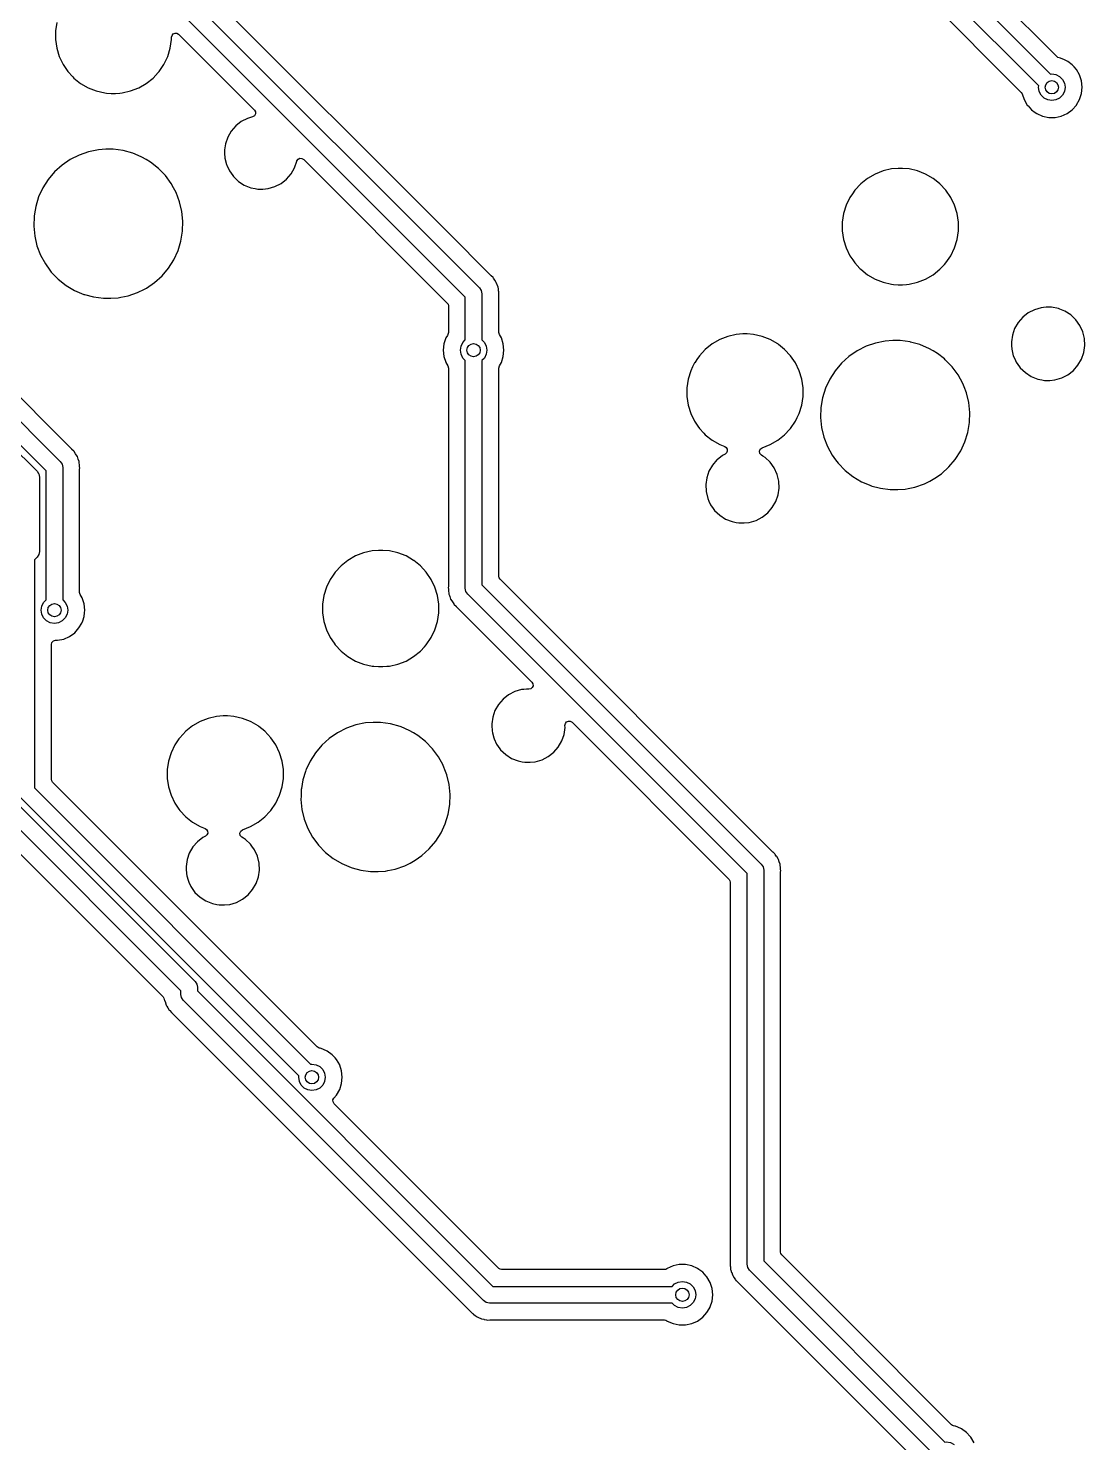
# Model space of a CAD drawing. Extents: x 15 to 269, y -160 to -43.
# Drawn here: x 172.94 to 204.77, y -137.72 to -95.11 of the extents above; entities that cross this region are included whole.
import ezdxf

# ---------------------------------------------------------------- set-up
doc = ezdxf.new("R2010")
doc.units = 0
doc.layers.add('BLACK', color=7, linetype='CONTINUOUS')

msp = doc.modelspace()

# ---------------------------------------------------------------- linework, layer by layer
at = {"layer": 'BLACK', "linetype": 'CONTINUOUS'}
for p, q in [((175.824, -92.2201), (186.537, -102.933)), ((185.54, -101.217), (176.35, -92.0271)), ((203.386, -96.8499), (198.893, -92.3568)), ((199.32, -92.0764), (203.74, -96.4963)), ((186.11, -103.214), (175.47, -92.5736)), ((198.543, -92.7254), (202.86, -97.0429)), ((203.937, -95.9741), (201.971, -94.0084)), ((173.799, -94.9343), (173.76, -95.1937)), ((173.76, -95.1937), (173.76, -95.4561)), ((177.261, -95.3826), (177.274, -95.3263)), ((177.261, -95.4561), (177.261, -95.3826)), ((177.274, -95.3263), (177.312, -95.2823)), ((177.312, -95.2823), (177.365, -95.2601)), ((177.365, -95.2601), (177.423, -95.2646)), ((177.423, -95.2646), (177.472, -95.2949)), ((177.472, -95.2949), (179.754, -97.5766)), ((173.76, -95.4561), (173.799, -95.7155)), ((173.799, -95.7155), (173.876, -95.9662)), ((177.144, -95.9662), (177.221, -95.7155)), ((177.221, -95.7155), (177.261, -95.4561)), ((173.876, -95.9662), (173.99, -96.2026)), ((173.99, -96.2026), (174.113, -96.3835)), ((176.882, -96.4193), (177.03, -96.2026)), ((177.03, -96.2026), (177.144, -95.9662)), ((203.965, -95.9954), (203.937, -95.9741)), ((203.999, -96.0077), (203.965, -95.9954)), ((204.04, -96.0164), (203.999, -96.0077)), ((204.062, -96.0212), (204.04, -96.0164)), ((204.14, -96.0558), (204.062, -96.0212)), ((204.237, -96.0989), (204.14, -96.0558)), ((204.263, -96.118), (204.237, -96.0989)), ((204.391, -96.2111), (204.263, -96.118)), ((204.451, -96.2774), (204.391, -96.2111)), ((204.519, -96.3531), (204.451, -96.2774)), ((174.113, -96.3835), (174.138, -96.4194)), ((174.138, -96.4194), (174.284, -96.5767)), ((174.284, -96.5767), (174.316, -96.6117)), ((174.316, -96.6117), (174.521, -96.7753)), ((176.499, -96.7753), (176.704, -96.6117)), ((176.704, -96.6117), (176.856, -96.4479)), ((176.856, -96.4479), (176.882, -96.4194)), ((176.882, -96.4194), (176.882, -96.4193)), ((176.882, -96.4194), (176.882, -96.4194)), ((203.74, -96.4963), (203.78, -96.49)), ((203.78, -96.49), (203.904, -96.5096)), ((203.904, -96.5096), (204.015, -96.5664)), ((204.015, -96.5664), (204.104, -96.6549)), ((204.104, -96.6549), (204.16, -96.7664)), ((204.615, -96.5184), (204.519, -96.3531)), ((204.623, -96.5449), (204.615, -96.5184)), ((204.674, -96.7001), (204.623, -96.5449)), ((204.694, -96.89), (204.674, -96.7001)), ((174.521, -96.7753), (174.748, -96.9064)), ((174.748, -96.9064), (174.993, -97.0023)), ((174.993, -97.0023), (175.248, -97.0607)), ((175.248, -97.0607), (175.304, -97.0649)), ((175.304, -97.0649), (175.445, -97.0754)), ((175.445, -97.0754), (175.445, -97.0754)), ((175.445, -97.0754), (175.576, -97.0754)), ((175.576, -97.0754), (175.698, -97.0662)), ((175.576, -97.0754), (175.576, -97.0754)), ((175.698, -97.0662), (175.772, -97.0607)), ((175.772, -97.0607), (176.027, -97.0023)), ((176.027, -97.0023), (176.272, -96.9064)), ((176.272, -96.9064), (176.499, -96.7753)), ((202.86, -97.0429), (202.89, -97.0923)), ((202.89, -97.0923), (202.945, -97.2616)), ((203.38, -96.89), (203.386, -96.8499)), ((203.4, -97.0136), (203.38, -96.89)), ((203.456, -97.1251), (203.4, -97.0136)), ((203.545, -97.2136), (203.456, -97.1251)), ((204.104, -97.1251), (204.015, -97.2136)), ((204.16, -97.0136), (204.104, -97.1251)), ((204.16, -96.7664), (204.18, -96.89)), ((204.18, -96.89), (204.16, -97.0136)), ((204.615, -97.2616), (204.674, -97.0799)), ((204.674, -97.0799), (204.694, -96.89)), ((202.945, -97.2616), (203.041, -97.4269)), ((203.041, -97.4269), (203.065, -97.4539)), ((203.065, -97.4539), (203.169, -97.5689)), ((203.656, -97.2704), (203.545, -97.2136)), ((203.78, -97.29), (203.656, -97.2704)), ((203.904, -97.2704), (203.78, -97.29)), ((204.015, -97.2136), (203.904, -97.2704)), ((204.391, -97.5689), (204.519, -97.4269)), ((204.519, -97.4269), (204.525, -97.4164)), ((204.525, -97.4164), (204.615, -97.2616)), ((204.615, -97.2616), (204.615, -97.2616)), ((163.457, -97.7132), (173.907, -108.163)), ((179.361, -97.9247), (179.195, -98.0547)), ((179.548, -97.8283), (179.361, -97.9247)), ((179.701, -97.7833), (179.548, -97.8283)), ((179.755, -97.7504), (179.701, -97.7833)), ((179.754, -97.5766), (179.786, -97.6315)), ((179.786, -97.6949), (179.755, -97.7504)), ((179.786, -97.6315), (179.786, -97.6949)), ((203.169, -97.5689), (203.277, -97.6472)), ((203.277, -97.6472), (203.323, -97.6811)), ((203.323, -97.6811), (203.498, -97.7588)), ((203.498, -97.7588), (203.685, -97.7985)), ((203.685, -97.7985), (203.685, -97.7985)), ((203.685, -97.7985), (203.875, -97.7985)), ((203.875, -97.7985), (204.062, -97.7588)), ((203.875, -97.7985), (203.875, -97.7985)), ((204.062, -97.7588), (204.237, -97.6811)), ((204.062, -97.7588), (204.062, -97.7588)), ((204.062, -97.7588), (204.062, -97.7588)), ((204.237, -97.6811), (204.391, -97.5689)), ((173.48, -108.444), (163.28, -98.2435)), ((178.953, -98.3958), (178.884, -98.5946)), ((179.058, -98.2137), (178.953, -98.3958)), ((179.195, -98.0547), (179.058, -98.2137)), ((174.761, -98.8329), (174.477, -98.9314)), ((175.055, -98.773), (174.761, -98.8329)), ((175.28, -98.758), (175.055, -98.773)), ((175.505, -98.758), (175.28, -98.758)), ((175.28, -98.758), (175.28, -98.758)), ((175.803, -98.798), (175.505, -98.758)), ((176.093, -98.8774), (175.803, -98.798)), ((175.803, -98.798), (175.803, -98.798)), ((175.803, -98.798), (175.803, -98.798)), ((178.858, -98.773), (178.854, -98.8028)), ((178.854, -98.8028), (178.858, -98.8867)), ((178.884, -98.5946), (178.858, -98.773)), ((173.961, -99.237), (173.738, -99.4386)), ((174.209, -99.067), (173.961, -99.237)), ((174.477, -98.9314), (174.209, -99.067)), ((176.165, -98.9081), (176.093, -98.8774)), ((176.369, -98.9947), (176.165, -98.9081)), ((176.494, -99.0687), (176.369, -98.9947)), ((176.628, -99.1478), (176.494, -99.0687)), ((176.864, -99.3341), (176.628, -99.1478)), ((176.628, -99.1478), (176.628, -99.1478)), ((176.628, -99.1478), (176.628, -99.1478)), ((178.858, -98.8867), (178.864, -99.0129)), ((178.864, -99.0129), (178.867, -99.0262)), ((178.867, -99.0262), (178.913, -99.2173)), ((178.913, -99.2173), (178.924, -99.24)), ((178.924, -99.24), (179.001, -99.4087)), ((180.965, -99.3151), (181.034, -99.1163)), ((181.034, -99.1163), (181.036, -99.1108)), ((181.034, -99.1163), (181.034, -99.1163)), ((181.036, -99.1108), (181.07, -99.0591)), ((181.07, -99.0591), (181.125, -99.0305)), ((181.125, -99.0305), (181.188, -99.0321)), ((181.188, -99.0321), (181.241, -99.0636)), ((181.241, -99.0636), (185.565, -103.388)), ((173.544, -99.6681), (173.382, -99.9213)), ((173.738, -99.4386), (173.544, -99.6681)), ((177.073, -99.5501), (176.864, -99.3341)), ((177.251, -99.792), (177.073, -99.5501)), ((179.001, -99.4087), (179.101, -99.5501)), ((179.101, -99.5501), (179.123, -99.58)), ((179.123, -99.58), (179.275, -99.7252)), ((180.557, -99.7862), (180.722, -99.6562)), ((180.722, -99.6562), (180.86, -99.4972)), ((180.86, -99.4972), (180.965, -99.3151)), ((198.227, -99.6357), (198.022, -99.7993)), ((198.454, -99.5046), (198.227, -99.6357)), ((198.698, -99.4087), (198.454, -99.5046)), ((198.954, -99.3503), (198.698, -99.4087)), ((199.15, -99.3356), (198.954, -99.3503)), ((199.281, -99.3356), (199.15, -99.3356)), ((199.15, -99.3356), (199.15, -99.3356)), ((199.478, -99.3503), (199.281, -99.3356)), ((199.281, -99.3356), (199.281, -99.3356)), ((199.733, -99.4087), (199.478, -99.3503)), ((199.978, -99.5046), (199.733, -99.4087)), ((200.205, -99.6357), (199.978, -99.5046)), ((200.245, -99.6681), (200.205, -99.6357)), ((200.41, -99.7993), (200.245, -99.6681)), ((173.382, -99.9213), (173.256, -100.194)), ((177.319, -99.9171), (177.251, -99.792)), ((177.395, -100.056), (177.319, -99.9171)), ((177.503, -100.336), (177.395, -100.056)), ((179.275, -99.7252), (179.275, -99.7252)), ((179.275, -99.7252), (179.275, -99.7252)), ((179.275, -99.7252), (179.452, -99.8389)), ((179.452, -99.8389), (179.452, -99.8389)), ((179.452, -99.8389), (179.647, -99.9171)), ((179.647, -99.9171), (179.776, -99.9419)), ((179.776, -99.9419), (179.854, -99.9569)), ((179.854, -99.9569), (179.854, -99.9569)), ((179.854, -99.9569), (180.011, -99.9569)), ((180.011, -99.9569), (180.168, -99.9419)), ((180.011, -99.9569), (180.011, -99.9569)), ((180.168, -99.9419), (180.37, -99.8826)), ((180.37, -99.8826), (180.557, -99.7862)), ((197.771, -100.097), (197.696, -100.208)), ((197.843, -99.9916), (197.771, -100.097)), ((198.022, -99.7993), (197.843, -99.9916)), ((200.588, -99.9916), (200.41, -99.7993)), ((200.41, -99.7993), (200.41, -99.7993)), ((200.41, -99.7993), (200.41, -99.7993)), ((200.736, -100.208), (200.588, -99.9916)), ((200.588, -99.9916), (200.588, -99.9916)), ((200.588, -99.9916), (200.588, -99.9916)), ((173.167, -100.481), (173.13, -100.699)), ((173.256, -100.194), (173.167, -100.481)), ((177.573, -100.628), (177.503, -100.336)), ((197.582, -100.445), (197.504, -100.696)), ((197.696, -100.208), (197.582, -100.445)), ((200.85, -100.445), (200.736, -100.208)), ((200.927, -100.696), (200.85, -100.445)), ((173.117, -100.777), (173.107, -101.072)), ((173.13, -100.699), (173.117, -100.777)), ((177.603, -100.927), (177.573, -100.628)), ((177.593, -101.228), (177.603, -100.927)), ((197.504, -100.696), (197.465, -100.955)), ((197.465, -100.955), (197.465, -101.217)), ((200.966, -100.955), (200.927, -100.696)), ((200.966, -101.217), (200.966, -100.955)), ((173.107, -101.072), (173.107, -101.078)), ((173.107, -101.078), (173.137, -101.377)), ((173.137, -101.377), (173.206, -101.669)), ((177.543, -101.524), (177.593, -101.228)), ((186.887, -102.565), (185.54, -101.217)), ((197.465, -101.217), (197.504, -101.477)), ((200.927, -101.477), (200.966, -101.217)), ((173.206, -101.669), (173.314, -101.949)), ((177.328, -102.083), (177.454, -101.811)), ((177.454, -101.811), (177.543, -101.524)), ((197.504, -101.477), (197.582, -101.727)), ((197.582, -101.727), (197.696, -101.964)), ((200.736, -101.964), (200.85, -101.727)), ((200.85, -101.727), (200.927, -101.477)), ((173.314, -101.949), (173.459, -102.213)), ((173.459, -102.213), (173.595, -102.398)), ((177.166, -102.337), (177.328, -102.083)), ((197.696, -101.964), (197.781, -102.09)), ((197.781, -102.09), (197.843, -102.181)), ((197.843, -102.181), (198, -102.35)), ((200.41, -102.373), (200.546, -102.226)), ((200.546, -102.226), (200.588, -102.181)), ((200.588, -102.181), (200.736, -101.964)), ((200.588, -102.181), (200.588, -102.181)), ((200.588, -102.181), (200.588, -102.181)), ((173.595, -102.398), (173.637, -102.455)), ((173.637, -102.455), (173.846, -102.671)), ((173.846, -102.671), (174.082, -102.857)), ((176.749, -102.768), (176.972, -102.566)), ((176.972, -102.566), (177.166, -102.337)), ((186.89, -102.567), (186.887, -102.565)), ((186.946, -102.62), (186.89, -102.567)), ((186.958, -102.635), (186.946, -102.62)), ((186.959, -102.636), (186.958, -102.635)), ((186.98, -102.67), (186.959, -102.636)), ((186.999, -102.701), (186.98, -102.67)), ((198, -102.35), (198.022, -102.373)), ((198.022, -102.373), (198.227, -102.537)), ((198.227, -102.537), (198.454, -102.668)), ((198.454, -102.668), (198.698, -102.764)), ((199.733, -102.764), (199.978, -102.668)), ((199.978, -102.668), (200.205, -102.537)), ((200.205, -102.537), (200.41, -102.373)), ((174.082, -102.857), (174.34, -103.01)), ((174.34, -103.01), (174.617, -103.127)), ((175.949, -103.172), (176.233, -103.073)), ((176.233, -103.073), (176.444, -102.967)), ((176.444, -102.967), (176.501, -102.938)), ((176.501, -102.938), (176.749, -102.768)), ((176.501, -102.938), (176.501, -102.938)), ((186.537, -102.933), (186.591, -103.014)), ((186.591, -103.014), (186.61, -103.11)), ((187.001, -102.704), (186.999, -102.701)), ((187.043, -102.768), (187.001, -102.704)), ((187.052, -102.786), (187.043, -102.768)), ((187.052, -102.787), (187.052, -102.786)), ((187.068, -102.837), (187.052, -102.787)), ((187.052, -102.787), (187.052, -102.787)), ((187.076, -102.859), (187.068, -102.837)), ((187.077, -102.863), (187.076, -102.859)), ((187.096, -102.913), (187.077, -102.863)), ((187.103, -102.935), (187.096, -102.913)), ((187.108, -102.954), (187.103, -102.935)), ((187.109, -102.967), (187.108, -102.954)), ((187.114, -103.031), (187.109, -102.967)), ((187.115, -103.035), (187.114, -103.031)), ((187.117, -103.056), (187.115, -103.035)), ((187.118, -103.066), (187.117, -103.056)), ((187.118, -103.071), (187.118, -103.066)), ((187.119, -103.082), (187.118, -103.071)), ((187.123, -103.132), (187.119, -103.082)), ((198.698, -102.764), (198.954, -102.822)), ((198.954, -102.822), (199.01, -102.826)), ((199.01, -102.826), (199.15, -102.837)), ((199.15, -102.837), (199.15, -102.837)), ((199.15, -102.837), (199.281, -102.837)), ((199.281, -102.837), (199.404, -102.827)), ((199.281, -102.837), (199.281, -102.837)), ((199.404, -102.827), (199.478, -102.822)), ((199.478, -102.822), (199.733, -102.764)), ((174.617, -103.127), (174.617, -103.127)), ((174.617, -103.127), (174.617, -103.127)), ((174.617, -103.127), (174.635, -103.132)), ((174.635, -103.132), (174.907, -103.207)), ((174.907, -103.207), (175.205, -103.247)), ((175.205, -103.247), (175.43, -103.247)), ((175.43, -103.247), (175.655, -103.232)), ((175.43, -103.247), (175.43, -103.247)), ((175.655, -103.232), (175.728, -103.217)), ((175.728, -103.217), (175.949, -103.172)), ((185.565, -103.388), (185.592, -103.428)), ((185.592, -103.428), (185.601, -103.476)), ((185.601, -103.476), (185.601, -104.274)), ((186.11, -104.501), (186.11, -103.214)), ((186.61, -103.11), (186.61, -104.501)), ((187.118, -103.174), (187.12, -103.156)), ((187.118, -104.274), (187.118, -103.174)), ((187.12, -103.152), (187.123, -103.132)), ((187.12, -103.156), (187.12, -103.152)), ((203.525, -103.524), (203.455, -103.53)), ((203.612, -103.515), (203.525, -103.524)), ((203.77, -103.515), (203.612, -103.515)), ((203.977, -103.555), (203.77, -103.515)), ((203.77, -103.515), (203.77, -103.515)), ((202.901, -103.816), (202.764, -103.975)), ((203.067, -103.686), (202.901, -103.816)), ((203.254, -103.59), (203.067, -103.686)), ((203.455, -103.53), (203.254, -103.59)), ((204.025, -103.575), (203.977, -103.555)), ((203.977, -103.555), (203.977, -103.555)), ((203.977, -103.555), (203.977, -103.555)), ((204.172, -103.633), (204.025, -103.575)), ((204.349, -103.747), (204.172, -103.633)), ((204.501, -103.892), (204.349, -103.747)), ((204.349, -103.747), (204.349, -103.747)), ((204.349, -103.747), (204.349, -103.747)), ((204.623, -104.064), (204.501, -103.892)), ((204.501, -103.892), (204.501, -103.892)), ((185.568, -104.364), (185.525, -104.438)), ((185.585, -104.336), (185.568, -104.364)), ((185.601, -104.274), (185.585, -104.336)), ((187.135, -104.336), (187.118, -104.274)), ((187.195, -104.438), (187.135, -104.336)), ((194.273, -104.336), (194.017, -104.394)), ((194.469, -104.321), (194.273, -104.336)), ((194.6, -104.321), (194.469, -104.321)), ((194.469, -104.321), (194.469, -104.321)), ((194.796, -104.336), (194.6, -104.321)), ((194.6, -104.321), (194.6, -104.321)), ((195.052, -104.394), (194.796, -104.336)), ((202.59, -104.356), (202.56, -104.559)), ((202.658, -104.157), (202.59, -104.356)), ((202.764, -103.975), (202.658, -104.157)), ((204.71, -104.255), (204.623, -104.064)), ((204.623, -104.064), (204.623, -104.064)), ((204.623, -104.064), (204.623, -104.064)), ((204.76, -104.459), (204.71, -104.255)), ((174.257, -107.795), (170.906, -104.443)), ((185.466, -104.62), (185.446, -104.81)), ((185.525, -104.438), (185.466, -104.62)), ((185.96, -104.81), (185.98, -104.686)), ((185.98, -104.686), (186.036, -104.575)), ((186.036, -104.575), (186.11, -104.501)), ((186.61, -104.501), (186.684, -104.575)), ((186.684, -104.575), (186.74, -104.686)), ((186.74, -104.686), (186.76, -104.81)), ((187.254, -104.62), (187.195, -104.438)), ((187.274, -104.81), (187.254, -104.62)), ((193.34, -104.785), (193.162, -104.977)), ((193.545, -104.621), (193.34, -104.785)), ((193.773, -104.49), (193.545, -104.621)), ((194.017, -104.394), (193.773, -104.49)), ((195.296, -104.49), (195.052, -104.394)), ((195.523, -104.621), (195.296, -104.49)), ((195.547, -104.64), (195.523, -104.621)), ((195.728, -104.785), (195.547, -104.64)), ((195.907, -104.977), (195.728, -104.785)), ((195.728, -104.785), (195.728, -104.785)), ((195.728, -104.785), (195.728, -104.785)), ((198.183, -104.693), (197.914, -104.828)), ((198.466, -104.594), (198.183, -104.693)), ((198.761, -104.534), (198.466, -104.594)), ((198.986, -104.519), (198.761, -104.534)), ((199.211, -104.519), (198.986, -104.519)), ((198.986, -104.519), (198.986, -104.519)), ((199.509, -104.559), (199.211, -104.519)), ((199.526, -104.564), (199.509, -104.559)), ((199.509, -104.559), (199.509, -104.559)), ((199.509, -104.559), (199.509, -104.559)), ((199.799, -104.639), (199.526, -104.564)), ((199.825, -104.65), (199.799, -104.639)), ((200.075, -104.756), (199.825, -104.65)), ((200.204, -104.832), (200.075, -104.756)), ((202.56, -104.559), (202.56, -104.564)), ((202.56, -104.564), (202.565, -104.669)), ((202.565, -104.669), (202.57, -104.774)), ((202.57, -104.774), (202.583, -104.828)), ((204.74, -104.878), (204.77, -104.669)), ((204.77, -104.669), (204.76, -104.459)), ((185.446, -104.81), (185.466, -105)), ((185.466, -105), (185.522, -105.171)), ((185.522, -105.171), (185.525, -105.182)), ((185.525, -105.182), (185.583, -105.28)), ((185.98, -104.934), (185.96, -104.81)), ((186.036, -105.045), (185.98, -104.934)), ((186.11, -105.119), (186.036, -105.045)), ((186.11, -105.82), (186.11, -105.119)), ((186.684, -105.045), (186.61, -105.119)), ((186.61, -105.119), (186.61, -105.82)), ((186.74, -104.934), (186.684, -105.045)), ((186.76, -104.81), (186.74, -104.934)), ((187.135, -105.284), (187.195, -105.182)), ((187.195, -105.182), (187.254, -105)), ((187.254, -105), (187.274, -104.81)), ((193.014, -105.194), (192.956, -105.314)), ((193.02, -105.186), (193.014, -105.194)), ((193.083, -105.092), (193.02, -105.186)), ((193.162, -104.977), (193.083, -105.092)), ((196.055, -105.194), (195.907, -104.977)), ((195.907, -104.977), (195.907, -104.977)), ((195.907, -104.977), (195.907, -104.977)), ((196.168, -105.43), (196.055, -105.194)), ((197.444, -105.2), (197.25, -105.429)), ((197.667, -104.998), (197.444, -105.2)), ((197.914, -104.828), (197.667, -104.998)), ((200.334, -104.909), (200.204, -104.832)), ((200.542, -105.074), (200.334, -104.909)), ((200.57, -105.095), (200.542, -105.074)), ((200.779, -105.311), (200.57, -105.095)), ((202.583, -104.828), (202.619, -104.979)), ((202.619, -104.979), (202.663, -105.074)), ((202.663, -105.074), (202.707, -105.17)), ((202.707, -105.17), (202.81, -105.315)), ((204.566, -105.258), (204.671, -105.076)), ((204.671, -105.076), (204.74, -104.878)), ((185.583, -105.28), (185.585, -105.284)), ((185.585, -105.284), (185.601, -105.346)), ((185.601, -105.346), (185.601, -111.916)), ((187.118, -105.346), (187.135, -105.284)), ((187.118, -106.203), (187.118, -105.346)), ((187.135, -105.284), (187.135, -105.284)), ((192.9, -105.43), (192.823, -105.681)), ((192.956, -105.314), (192.9, -105.43)), ((196.246, -105.681), (196.168, -105.43)), ((197.25, -105.429), (197.088, -105.683)), ((200.957, -105.553), (200.779, -105.311)), ((201.025, -105.678), (200.957, -105.553)), ((202.81, -105.315), (202.829, -105.341)), ((202.829, -105.341), (202.981, -105.486)), ((202.981, -105.486), (202.981, -105.486)), ((202.981, -105.486), (202.981, -105.486)), ((202.981, -105.486), (203.158, -105.6)), ((203.158, -105.6), (203.158, -105.6)), ((203.158, -105.6), (203.353, -105.678)), ((203.874, -105.703), (204.076, -105.644)), ((204.076, -105.644), (204.263, -105.547)), ((204.263, -105.547), (204.428, -105.417)), ((204.428, -105.417), (204.566, -105.258)), ((186.11, -111.98), (186.11, -105.82)), ((186.61, -105.82), (186.61, -111.876)), ((192.823, -105.681), (192.784, -105.941)), ((192.784, -105.941), (192.784, -106.203)), ((196.285, -105.941), (196.246, -105.681)), ((196.285, -106.203), (196.285, -105.941)), ((196.962, -105.955), (196.873, -106.242)), ((197.088, -105.683), (196.962, -105.955)), ((201.101, -105.817), (201.025, -105.678)), ((201.138, -105.914), (201.101, -105.817)), ((201.209, -106.097), (201.138, -105.914)), ((203.353, -105.678), (203.482, -105.703)), ((203.482, -105.703), (203.56, -105.718)), ((203.56, -105.718), (203.56, -105.718)), ((203.56, -105.718), (203.717, -105.718)), ((203.717, -105.718), (203.874, -105.703)), ((203.717, -105.718), (203.717, -105.718)), ((187.118, -111.614), (187.118, -106.203)), ((192.784, -106.203), (192.823, -106.462)), ((192.823, -106.462), (192.9, -106.713)), ((196.168, -106.713), (196.246, -106.462)), ((196.246, -106.462), (196.285, -106.203)), ((196.873, -106.242), (196.823, -106.538)), ((201.277, -106.382), (201.209, -106.097)), ((201.279, -106.389), (201.277, -106.382)), ((201.309, -106.688), (201.279, -106.389)), ((192.9, -106.713), (193.014, -106.949)), ((196.055, -106.949), (196.108, -106.839)), ((196.108, -106.839), (196.168, -106.713)), ((196.823, -106.538), (196.813, -106.839)), ((196.813, -106.839), (196.843, -107.138)), ((201.299, -106.989), (201.309, -106.688)), ((193.014, -106.949), (193.118, -107.101)), ((193.118, -107.101), (193.162, -107.166)), ((193.162, -107.166), (193.293, -107.307)), ((193.293, -107.307), (193.34, -107.359)), ((193.34, -107.359), (193.545, -107.522)), ((195.523, -107.522), (195.728, -107.359)), ((195.728, -107.359), (195.887, -107.188)), ((195.887, -107.188), (195.907, -107.166)), ((195.907, -107.166), (196.055, -106.949)), ((195.907, -107.166), (195.907, -107.166)), ((195.907, -107.166), (195.907, -107.166)), ((196.843, -107.138), (196.912, -107.43)), ((201.16, -107.572), (201.249, -107.285)), ((201.249, -107.285), (201.299, -106.989)), ((172.392, -107.638), (173.207, -108.453)), ((193.545, -107.522), (193.773, -107.653)), ((193.773, -107.653), (193.926, -107.713)), ((193.926, -107.713), (193.972, -107.745)), ((193.972, -107.745), (194, -107.795)), ((194.997, -107.79), (195.051, -107.749)), ((195.051, -107.749), (195.052, -107.749)), ((195.052, -107.749), (195.296, -107.653)), ((195.052, -107.749), (195.052, -107.749)), ((195.296, -107.653), (195.523, -107.522)), ((196.912, -107.43), (197.02, -107.71)), ((197.02, -107.71), (197.165, -107.974)), ((201.033, -107.845), (201.16, -107.572)), ((173.907, -108.163), (173.907, -108.163)), ((173.907, -108.163), (173.961, -108.244)), ((174.26, -107.797), (174.257, -107.795)), ((174.316, -107.85), (174.26, -107.797)), ((174.328, -107.865), (174.316, -107.85)), ((174.369, -107.931), (174.328, -107.865)), ((174.371, -107.934), (174.369, -107.931)), ((174.413, -107.998), (174.371, -107.934)), ((174.422, -108.016), (174.413, -107.998)), ((174.446, -108.089), (174.422, -108.016)), ((174.447, -108.093), (174.446, -108.089)), ((174.473, -108.164), (174.447, -108.093)), ((174.473, -108.165), (174.473, -108.164)), ((174.478, -108.184), (174.473, -108.165)), ((174.479, -108.2), (174.478, -108.184)), ((174.484, -108.261), (174.479, -108.2)), ((193.69, -108.113), (193.555, -108.269)), ((193.693, -108.11), (193.69, -108.113)), ((193.859, -107.98), (193.693, -108.11)), ((193.693, -108.11), (193.693, -108.11)), ((193.937, -107.939), (193.859, -107.98)), ((193.98, -107.903), (193.937, -107.939)), ((194.003, -107.851), (193.98, -107.903)), ((194, -107.795), (194.003, -107.851)), ((194.973, -107.853), (194.997, -107.79)), ((194.985, -107.919), (194.973, -107.853)), ((195.029, -107.969), (194.985, -107.919)), ((195.075, -107.999), (195.029, -107.969)), ((195.141, -108.041), (195.075, -107.999)), ((195.293, -108.186), (195.141, -108.041)), ((195.415, -108.357), (195.293, -108.186)), ((195.293, -108.186), (195.293, -108.186)), ((197.165, -107.974), (197.267, -108.113)), ((197.267, -108.113), (197.343, -108.216)), ((200.678, -108.327), (200.872, -108.098)), ((200.872, -108.098), (201.033, -107.845)), ((173.207, -108.453), (173.207, -108.453)), ((173.207, -108.453), (173.252, -108.521)), ((173.252, -108.521), (173.261, -108.534)), ((173.261, -108.534), (173.28, -108.63)), ((173.28, -108.63), (173.28, -108.63)), ((173.28, -108.63), (173.28, -110.87)), ((173.48, -112.331), (173.48, -108.444)), ((173.961, -108.244), (173.98, -108.34)), ((173.98, -108.34), (173.98, -112.331)), ((174.485, -108.265), (174.484, -108.261)), ((174.488, -108.29), (174.485, -108.265)), ((174.488, -108.296), (174.488, -108.29)), ((174.488, -108.301), (174.488, -108.296)), ((174.489, -108.312), (174.488, -108.301)), ((174.488, -108.404), (174.49, -108.386)), ((174.488, -112.104), (174.488, -108.404)), ((174.493, -108.362), (174.489, -108.312)), ((174.49, -108.383), (174.493, -108.362)), ((174.49, -108.386), (174.49, -108.383)), ((193.45, -108.451), (193.382, -108.65)), ((193.555, -108.269), (193.45, -108.451)), ((195.502, -108.549), (195.415, -108.357)), ((195.415, -108.357), (195.415, -108.357)), ((195.415, -108.357), (195.415, -108.357)), ((195.552, -108.753), (195.502, -108.549)), ((197.343, -108.216), (197.552, -108.432)), ((197.552, -108.432), (197.788, -108.618)), ((197.788, -108.618), (198.046, -108.771)), ((200.256, -108.665), (200.455, -108.529)), ((200.455, -108.529), (200.678, -108.327)), ((193.382, -108.65), (193.352, -108.853)), ((193.352, -108.853), (193.352, -108.858)), ((193.352, -108.858), (193.362, -109.068)), ((195.532, -109.171), (195.562, -108.963)), ((195.562, -108.963), (195.552, -108.753)), ((198.046, -108.771), (198.323, -108.889)), ((198.323, -108.889), (198.323, -108.889)), ((198.323, -108.889), (198.323, -108.889)), ((198.323, -108.889), (198.33, -108.89)), ((198.33, -108.89), (198.613, -108.968)), ((198.613, -108.968), (198.911, -109.008)), ((198.911, -109.008), (199.136, -109.008)), ((199.136, -109.008), (199.361, -108.993)), ((199.136, -109.008), (199.136, -109.008)), ((199.361, -108.993), (199.447, -108.975)), ((199.447, -108.975), (199.655, -108.933)), ((199.655, -108.933), (199.939, -108.835)), ((199.939, -108.835), (200.1, -108.753)), ((200.1, -108.753), (200.207, -108.699)), ((200.207, -108.699), (200.256, -108.665)), ((193.362, -109.068), (193.411, -109.272)), ((193.411, -109.272), (193.45, -109.356)), ((193.45, -109.356), (193.499, -109.464)), ((193.499, -109.464), (193.581, -109.58)), ((195.358, -109.552), (195.463, -109.37)), ((195.463, -109.37), (195.532, -109.171)), ((193.581, -109.58), (193.621, -109.635)), ((193.621, -109.635), (193.773, -109.78)), ((193.773, -109.78), (193.773, -109.78)), ((193.773, -109.78), (193.773, -109.78)), ((193.773, -109.78), (193.95, -109.894)), ((193.95, -109.894), (193.95, -109.894)), ((193.95, -109.894), (194.145, -109.972)), ((194.868, -109.938), (195.055, -109.841)), ((195.055, -109.841), (195.22, -109.711)), ((195.22, -109.711), (195.358, -109.552)), ((194.145, -109.972), (194.274, -109.997)), ((194.274, -109.997), (194.352, -110.012)), ((194.352, -110.012), (194.352, -110.012)), ((194.352, -110.012), (194.509, -110.012)), ((194.509, -110.012), (194.666, -109.997)), ((194.509, -110.012), (194.509, -110.012)), ((194.666, -109.997), (194.868, -109.938)), ((173.207, -111.047), (173.13, -111.124)), ((173.13, -111.124), (173.13, -117.996)), ((173.261, -110.966), (173.207, -111.047)), ((173.28, -110.87), (173.261, -110.966)), ((182.572, -111.14), (182.367, -111.303)), ((182.799, -111.008), (182.572, -111.14)), ((183.043, -110.913), (182.799, -111.008)), ((183.299, -110.854), (183.043, -110.913)), ((183.495, -110.84), (183.299, -110.854)), ((183.626, -110.84), (183.495, -110.84)), ((183.495, -110.84), (183.495, -110.84)), ((183.823, -110.854), (183.626, -110.84)), ((183.626, -110.84), (183.626, -110.84)), ((184.078, -110.913), (183.823, -110.854)), ((184.323, -111.008), (184.078, -110.913)), ((184.55, -111.14), (184.323, -111.008)), ((184.559, -111.147), (184.55, -111.14)), ((184.755, -111.303), (184.559, -111.147)), ((182.107, -111.614), (182.041, -111.712)), ((182.188, -111.496), (182.107, -111.614)), ((182.367, -111.303), (182.188, -111.496)), ((184.933, -111.496), (184.755, -111.303)), ((184.755, -111.303), (184.755, -111.303)), ((184.755, -111.303), (184.755, -111.303)), ((185.081, -111.712), (184.933, -111.496)), ((184.933, -111.496), (184.933, -111.496)), ((184.933, -111.496), (184.933, -111.496)), ((187.128, -111.662), (187.118, -111.614)), ((181.927, -111.949), (181.85, -112.199)), ((182.041, -111.712), (181.927, -111.949)), ((185.195, -111.949), (185.081, -111.712)), ((185.272, -112.199), (185.195, -111.949)), ((185.6, -111.934), (185.597, -111.958)), ((185.597, -111.958), (185.601, -112.008)), ((185.601, -111.916), (185.6, -111.934)), ((185.601, -112.008), (185.601, -112.019)), ((185.601, -112.019), (185.601, -112.024)), ((185.601, -112.024), (185.605, -112.055)), ((186.129, -112.076), (186.11, -111.98)), ((186.61, -111.876), (195.027, -120.293)), ((187.155, -111.702), (187.128, -111.662)), ((195.377, -119.925), (187.155, -111.702)), ((173.35, -112.516), (173.406, -112.405)), ((173.406, -112.405), (173.48, -112.331)), ((173.98, -112.331), (174.054, -112.405)), ((174.054, -112.405), (174.11, -112.516)), ((174.505, -112.166), (174.488, -112.104)), ((174.565, -112.268), (174.505, -112.166)), ((174.624, -112.45), (174.565, -112.268)), ((174.644, -112.64), (174.624, -112.45)), ((181.85, -112.199), (181.81, -112.459)), ((181.81, -112.459), (181.81, -112.721)), ((185.311, -112.459), (185.272, -112.199)), ((185.311, -112.721), (185.311, -112.459)), ((185.605, -112.055), (185.606, -112.059)), ((185.606, -112.059), (185.612, -112.136)), ((185.612, -112.136), (185.617, -112.155)), ((185.617, -112.155), (185.617, -112.156)), ((185.617, -112.156), (185.617, -112.156)), ((185.617, -112.156), (185.633, -112.199)), ((185.633, -112.199), (185.643, -112.227)), ((185.643, -112.227), (185.644, -112.231)), ((185.644, -112.231), (185.668, -112.304)), ((185.668, -112.304), (185.677, -112.322)), ((185.677, -112.322), (185.719, -112.386)), ((185.719, -112.386), (185.721, -112.389)), ((185.721, -112.389), (185.761, -112.454)), ((185.761, -112.454), (185.761, -112.454)), ((185.761, -112.454), (185.762, -112.455)), ((185.762, -112.455), (185.774, -112.47)), ((185.774, -112.47), (185.775, -112.471)), ((185.775, -112.471), (185.775, -112.471)), ((185.775, -112.471), (185.83, -112.523)), ((186.183, -112.157), (186.129, -112.076)), ((194.6, -120.574), (186.183, -112.157)), ((173.33, -112.64), (173.35, -112.516)), ((173.35, -112.764), (173.33, -112.64)), ((173.406, -112.875), (173.35, -112.764)), ((173.495, -112.964), (173.406, -112.875)), ((174.054, -112.875), (173.965, -112.964)), ((174.11, -112.764), (174.054, -112.875)), ((174.11, -112.516), (174.13, -112.64)), ((174.13, -112.64), (174.11, -112.764)), ((174.582, -112.958), (174.624, -112.83)), ((174.624, -112.83), (174.635, -112.721)), ((174.635, -112.721), (174.644, -112.64)), ((181.81, -112.721), (181.85, -112.981)), ((185.272, -112.981), (185.311, -112.721)), ((185.83, -112.523), (185.833, -112.525)), ((185.833, -112.525), (188.115, -114.808)), ((173.606, -113.02), (173.495, -112.964)), ((173.73, -113.04), (173.606, -113.02)), ((173.854, -113.02), (173.73, -113.04)), ((173.965, -112.964), (173.854, -113.02)), ((174.187, -113.431), (174.341, -113.319)), ((174.341, -113.319), (174.469, -113.177)), ((174.469, -113.177), (174.552, -113.033)), ((174.552, -113.033), (174.565, -113.012)), ((174.565, -113.012), (174.582, -112.958)), ((181.85, -112.981), (181.927, -113.231)), ((181.927, -113.231), (182.041, -113.468)), ((185.081, -113.468), (185.195, -113.231)), ((185.195, -113.231), (185.272, -112.981)), ((173.638, -113.672), (173.655, -113.611)), ((173.638, -117.707), (173.638, -113.672)), ((173.655, -113.611), (173.701, -113.565)), ((173.701, -113.565), (173.762, -113.548)), ((173.762, -113.548), (173.825, -113.548)), ((173.825, -113.548), (174.012, -113.509)), ((174.012, -113.509), (174.187, -113.431)), ((174.012, -113.509), (174.012, -113.509)), ((174.012, -113.509), (174.012, -113.509)), ((182.041, -113.468), (182.155, -113.636)), ((182.155, -113.636), (182.188, -113.685)), ((182.188, -113.685), (182.367, -113.877)), ((184.755, -113.877), (184.877, -113.745)), ((184.877, -113.745), (184.933, -113.685)), ((184.933, -113.685), (185.081, -113.468)), ((184.933, -113.685), (184.933, -113.685)), ((184.933, -113.685), (184.933, -113.685)), ((182.367, -113.877), (182.367, -113.877)), ((182.367, -113.877), (182.572, -114.04)), ((182.572, -114.04), (182.799, -114.172)), ((182.799, -114.172), (183.043, -114.267)), ((184.078, -114.267), (184.323, -114.172)), ((184.323, -114.172), (184.55, -114.04)), ((184.55, -114.04), (184.755, -113.877)), ((183.043, -114.267), (183.299, -114.326)), ((183.299, -114.326), (183.355, -114.33)), ((183.355, -114.33), (183.495, -114.341)), ((183.495, -114.341), (183.495, -114.341)), ((183.495, -114.341), (183.626, -114.341)), ((183.626, -114.341), (183.749, -114.331)), ((183.626, -114.341), (183.626, -114.341)), ((183.749, -114.331), (183.823, -114.326)), ((183.823, -114.326), (184.078, -114.267)), ((187.957, -115.019), (187.87, -115.028)), ((188.027, -115.019), (187.957, -115.019)), ((188.083, -115.006), (188.027, -115.019)), ((188.128, -114.968), (188.083, -115.006)), ((188.115, -114.808), (188.145, -114.857)), ((188.15, -114.915), (188.128, -114.968)), ((188.145, -114.857), (188.15, -114.915)), ((187.246, -115.32), (187.109, -115.479)), ((187.412, -115.19), (187.246, -115.32)), ((187.599, -115.093), (187.412, -115.19)), ((187.8, -115.034), (187.599, -115.093)), ((187.87, -115.028), (187.8, -115.034)), ((178.618, -115.84), (178.362, -115.898)), ((178.814, -115.825), (178.618, -115.84)), ((178.945, -115.825), (178.814, -115.825)), ((178.814, -115.825), (178.814, -115.825)), ((179.141, -115.84), (178.945, -115.825)), ((178.945, -115.825), (178.945, -115.825)), ((179.397, -115.898), (179.141, -115.84)), ((186.935, -115.86), (186.905, -116.063)), ((187.003, -115.661), (186.935, -115.86)), ((187.109, -115.479), (187.003, -115.661)), ((177.685, -116.289), (177.507, -116.481)), ((177.89, -116.125), (177.685, -116.289)), ((178.118, -115.994), (177.89, -116.125)), ((178.362, -115.898), (178.118, -115.994)), ((179.641, -115.994), (179.397, -115.898)), ((179.661, -116.006), (179.641, -115.994)), ((179.641, -115.994), (179.641, -115.994)), ((179.641, -115.994), (179.641, -115.994)), ((179.868, -116.125), (179.661, -116.006)), ((179.892, -116.144), (179.868, -116.125)), ((180.073, -116.289), (179.892, -116.144)), ((180.252, -116.481), (180.073, -116.289)), ((180.073, -116.289), (180.073, -116.289)), ((180.073, -116.289), (180.073, -116.289)), ((182.528, -116.197), (182.259, -116.332)), ((182.812, -116.098), (182.528, -116.197)), ((183.106, -116.038), (182.812, -116.098)), ((183.331, -116.023), (183.106, -116.038)), ((183.556, -116.023), (183.331, -116.023)), ((183.331, -116.023), (183.331, -116.023)), ((183.854, -116.063), (183.556, -116.023)), ((184.144, -116.143), (183.854, -116.063)), ((183.854, -116.063), (183.854, -116.063)), ((183.854, -116.063), (183.854, -116.063)), ((184.182, -116.159), (184.144, -116.143)), ((184.42, -116.26), (184.182, -116.159)), ((184.55, -116.336), (184.42, -116.26)), ((186.905, -116.063), (186.905, -116.068)), ((186.905, -116.068), (186.907, -116.11)), ((186.907, -116.11), (186.915, -116.278)), ((186.915, -116.278), (186.928, -116.332)), ((189.085, -116.381), (189.115, -116.173)), ((189.112, -116.11), (189.123, -116.052)), ((189.115, -116.173), (189.112, -116.11)), ((189.123, -116.052), (189.16, -116.006)), ((189.16, -116.006), (189.214, -115.982)), ((189.214, -115.982), (189.273, -115.986)), ((189.273, -115.986), (189.324, -116.016)), ((189.324, -116.016), (194.055, -120.748)), ((177.359, -116.698), (177.245, -116.934)), ((177.483, -116.517), (177.359, -116.698)), ((177.507, -116.481), (177.483, -116.517)), ((180.4, -116.698), (180.252, -116.481)), ((180.252, -116.481), (180.252, -116.481)), ((180.252, -116.481), (180.252, -116.481)), ((180.513, -116.934), (180.4, -116.698)), ((181.789, -116.704), (181.595, -116.933)), ((182.012, -116.502), (181.789, -116.704)), ((182.259, -116.332), (182.012, -116.502)), ((184.679, -116.413), (184.55, -116.336)), ((184.915, -116.599), (184.679, -116.413)), ((184.679, -116.413), (184.679, -116.413)), ((184.679, -116.413), (184.679, -116.413)), ((185.124, -116.815), (184.915, -116.599)), ((186.928, -116.332), (186.964, -116.482)), ((186.964, -116.482), (186.98, -116.517)), ((186.98, -116.517), (187.052, -116.674)), ((187.052, -116.674), (187.152, -116.815)), ((188.911, -116.762), (189.016, -116.58)), ((189.016, -116.58), (189.085, -116.381)), ((177.245, -116.934), (177.168, -117.185)), ((180.591, -117.185), (180.513, -116.934)), ((181.595, -116.933), (181.433, -117.186)), ((185.302, -117.057), (185.124, -116.815)), ((185.441, -117.311), (185.302, -117.057)), ((187.152, -116.815), (187.174, -116.845)), ((187.174, -116.845), (187.326, -116.99)), ((187.326, -116.99), (187.326, -116.99)), ((187.326, -116.99), (187.326, -116.99)), ((187.326, -116.99), (187.503, -117.104)), ((187.503, -117.104), (187.503, -117.104)), ((187.503, -117.104), (187.698, -117.182)), ((188.219, -117.207), (188.421, -117.148)), ((188.421, -117.148), (188.608, -117.051)), ((188.608, -117.051), (188.773, -116.921)), ((188.773, -116.921), (188.911, -116.762)), ((177.168, -117.185), (177.129, -117.444)), ((177.129, -117.444), (177.129, -117.707)), ((180.63, -117.444), (180.591, -117.185)), ((180.63, -117.707), (180.63, -117.444)), ((181.294, -117.501), (181.218, -117.746)), ((181.307, -117.459), (181.294, -117.501)), ((181.313, -117.444), (181.307, -117.459)), ((181.433, -117.186), (181.313, -117.444)), ((185.446, -117.321), (185.441, -117.311)), ((185.516, -117.501), (185.446, -117.321)), ((185.554, -117.601), (185.516, -117.501)), ((187.698, -117.182), (187.827, -117.207)), ((187.827, -117.207), (187.905, -117.222)), ((187.905, -117.222), (187.905, -117.222)), ((187.905, -117.222), (188.062, -117.222)), ((188.062, -117.222), (188.219, -117.207)), ((188.062, -117.222), (188.062, -117.222)), ((173.13, -117.996), (181.45, -126.316)), ((173.638, -117.734), (173.638, -117.707)), ((173.648, -117.782), (173.638, -117.734)), ((173.675, -117.822), (173.648, -117.782)), ((181.647, -125.794), (173.675, -117.822)), ((177.129, -117.707), (177.168, -117.966)), ((177.168, -117.966), (177.245, -118.217)), ((180.513, -118.217), (180.591, -117.966)), ((180.591, -117.966), (180.63, -117.707)), ((181.218, -117.746), (181.172, -118.014)), ((185.624, -117.893), (185.554, -117.601)), ((185.654, -118.192), (185.624, -117.893)), ((177.54, -124.104), (171.843, -118.407)), ((172.27, -118.126), (177.967, -123.823)), ((181.096, -126.67), (172.703, -118.277)), ((177.245, -118.217), (177.359, -118.453)), ((180.4, -118.453), (180.453, -118.343)), ((180.453, -118.343), (180.513, -118.217)), ((181.161, -118.242), (181.158, -118.343)), ((181.158, -118.343), (181.188, -118.642)), ((181.168, -118.042), (181.161, -118.242)), ((181.172, -118.014), (181.168, -118.042)), ((185.644, -118.493), (185.654, -118.192)), ((171.493, -118.775), (177.006, -124.289)), ((177.359, -118.453), (177.48, -118.631)), ((177.48, -118.631), (177.507, -118.67)), ((177.507, -118.67), (177.685, -118.862)), ((177.685, -118.862), (177.685, -118.862)), ((177.685, -118.862), (177.89, -119.026)), ((179.868, -119.026), (180.073, -118.862)), ((180.073, -118.862), (180.22, -118.705)), ((180.22, -118.705), (180.252, -118.67)), ((180.252, -118.67), (180.4, -118.453)), ((180.252, -118.67), (180.252, -118.67)), ((180.252, -118.67), (180.252, -118.67)), ((181.188, -118.642), (181.257, -118.934)), ((185.505, -119.076), (185.594, -118.789)), ((185.594, -118.789), (185.644, -118.493)), ((177.89, -119.026), (178.118, -119.157)), ((178.118, -119.157), (178.271, -119.217)), ((178.271, -119.217), (178.317, -119.249)), ((178.317, -119.249), (178.345, -119.299)), ((179.342, -119.294), (179.396, -119.253)), ((179.396, -119.253), (179.397, -119.253)), ((179.397, -119.253), (179.641, -119.157)), ((179.397, -119.253), (179.397, -119.253)), ((179.641, -119.157), (179.868, -119.026)), ((181.257, -118.934), (181.365, -119.214)), ((181.365, -119.214), (181.51, -119.478)), ((185.378, -119.349), (185.505, -119.076)), ((178.038, -119.614), (177.9, -119.773)), ((178.204, -119.484), (178.038, -119.614)), ((178.282, -119.443), (178.204, -119.484)), ((178.325, -119.407), (178.282, -119.443)), ((178.348, -119.355), (178.325, -119.407)), ((178.345, -119.299), (178.348, -119.355)), ((179.318, -119.357), (179.342, -119.294)), ((179.33, -119.423), (179.318, -119.357)), ((179.374, -119.473), (179.33, -119.423)), ((179.428, -119.508), (179.374, -119.473)), ((179.486, -119.545), (179.428, -119.508)), ((179.638, -119.69), (179.486, -119.545)), ((179.679, -119.747), (179.638, -119.69)), ((181.51, -119.478), (181.634, -119.646)), ((181.634, -119.646), (181.688, -119.72)), ((185.023, -119.831), (185.217, -119.602)), ((185.217, -119.602), (185.378, -119.349)), ((177.795, -119.955), (177.727, -120.154)), ((177.9, -119.773), (177.795, -119.955)), ((179.76, -119.861), (179.679, -119.747)), ((179.847, -120.053), (179.76, -119.861)), ((179.76, -119.861), (179.76, -119.861)), ((179.76, -119.861), (179.76, -119.861)), ((179.897, -120.257), (179.847, -120.053)), ((181.688, -119.72), (181.897, -119.936)), ((181.897, -119.936), (182.133, -120.122)), ((182.133, -120.122), (182.391, -120.275)), ((184.603, -120.168), (184.8, -120.033)), ((184.8, -120.033), (185.023, -119.831)), ((195.38, -119.927), (195.377, -119.925)), ((195.436, -119.98), (195.38, -119.927)), ((195.448, -119.995), (195.436, -119.98)), ((195.489, -120.061), (195.448, -119.995)), ((195.491, -120.064), (195.489, -120.061)), ((195.533, -120.128), (195.491, -120.064)), ((195.542, -120.146), (195.533, -120.128)), ((177.727, -120.154), (177.697, -120.362)), ((177.697, -120.362), (177.697, -120.362)), ((177.697, -120.362), (177.701, -120.446)), ((177.701, -120.446), (177.707, -120.572)), ((179.877, -120.675), (179.907, -120.467)), ((179.907, -120.467), (179.897, -120.257)), ((182.391, -120.275), (182.668, -120.392)), ((182.668, -120.392), (182.668, -120.392)), ((182.668, -120.392), (182.668, -120.392)), ((182.668, -120.392), (182.704, -120.402)), ((182.704, -120.402), (182.958, -120.472)), ((182.958, -120.472), (183.256, -120.512)), ((183.256, -120.512), (183.481, -120.512)), ((183.481, -120.512), (183.706, -120.497)), ((183.481, -120.512), (183.481, -120.512)), ((183.706, -120.497), (183.779, -120.482)), ((183.779, -120.482), (184, -120.437)), ((184, -120.437), (184.284, -120.338)), ((184.284, -120.338), (184.445, -120.257)), ((184.445, -120.257), (184.552, -120.203)), ((184.552, -120.203), (184.603, -120.168)), ((195.027, -120.293), (195.027, -120.293)), ((195.027, -120.293), (195.081, -120.374)), ((195.081, -120.374), (195.1, -120.47)), ((195.1, -120.47), (195.1, -132.236)), ((195.566, -120.219), (195.542, -120.146)), ((195.567, -120.223), (195.566, -120.219)), ((195.593, -120.295), (195.567, -120.223)), ((195.598, -120.314), (195.593, -120.295)), ((195.598, -120.316), (195.598, -120.314)), ((195.604, -120.391), (195.598, -120.316)), ((195.605, -120.395), (195.604, -120.391)), ((195.608, -120.426), (195.605, -120.395)), ((195.608, -120.431), (195.608, -120.426)), ((195.608, -120.426), (195.608, -120.426)), ((195.609, -120.442), (195.608, -120.431)), ((195.608, -120.534), (195.61, -120.516)), ((195.608, -128.213), (195.608, -120.534)), ((195.613, -120.492), (195.609, -120.442)), ((195.61, -120.512), (195.613, -120.492)), ((195.61, -120.516), (195.61, -120.512)), ((177.707, -120.572), (177.723, -120.639)), ((177.723, -120.639), (177.756, -120.776)), ((177.756, -120.776), (177.783, -120.836)), ((177.783, -120.836), (177.844, -120.968)), ((177.844, -120.968), (177.925, -121.083)), ((179.703, -121.056), (179.808, -120.874)), ((179.808, -120.874), (179.877, -120.675)), ((194.055, -120.748), (194.082, -120.788)), ((194.082, -120.788), (194.091, -120.836)), ((194.091, -120.836), (194.091, -132.276)), ((194.6, -132.34), (194.6, -120.574)), ((177.925, -121.083), (177.966, -121.139)), ((177.966, -121.139), (178.118, -121.284)), ((178.118, -121.284), (178.118, -121.284)), ((178.118, -121.284), (178.118, -121.284)), ((178.118, -121.284), (178.295, -121.398)), ((178.295, -121.398), (178.295, -121.398)), ((178.295, -121.398), (178.49, -121.476)), ((179.213, -121.442), (179.4, -121.345)), ((179.4, -121.345), (179.565, -121.215)), ((179.565, -121.215), (179.703, -121.056)), ((178.49, -121.476), (178.619, -121.501)), ((178.619, -121.501), (178.697, -121.516)), ((178.697, -121.516), (178.697, -121.516)), ((178.697, -121.516), (178.854, -121.516)), ((178.854, -121.516), (179.011, -121.501)), ((178.854, -121.516), (178.854, -121.516)), ((179.011, -121.501), (179.213, -121.442)), ((177.967, -123.823), (177.967, -123.823)), ((177.967, -123.823), (178.021, -123.904)), ((178.021, -123.904), (178.04, -124)), ((177.006, -124.289), (177.031, -124.324)), ((177.031, -124.324), (177.042, -124.366)), ((177.042, -124.366), (177.042, -124.368)), ((177.042, -124.368), (177.047, -124.387)), ((177.047, -124.387), (177.047, -124.388)), ((177.047, -124.388), (177.047, -124.388)), ((177.047, -124.388), (177.073, -124.459)), ((177.54, -124.212), (177.54, -124.104)), ((177.559, -124.308), (177.54, -124.212)), ((177.613, -124.389), (177.559, -124.308)), ((186.661, -133.437), (177.613, -124.389)), ((178.04, -124), (178.04, -124)), ((178.04, -124), (178.04, -124.109)), ((178.04, -124.109), (186.941, -133.01)), ((177.073, -124.459), (177.074, -124.463)), ((177.074, -124.463), (177.098, -124.536)), ((177.098, -124.536), (177.107, -124.554)), ((177.107, -124.554), (177.108, -124.555)), ((177.108, -124.555), (177.108, -124.555)), ((177.108, -124.555), (177.114, -124.564)), ((177.114, -124.564), (177.149, -124.618)), ((177.149, -124.618), (177.151, -124.621)), ((177.151, -124.621), (177.191, -124.686)), ((177.191, -124.686), (177.191, -124.686)), ((177.191, -124.686), (177.192, -124.687)), ((177.192, -124.687), (177.204, -124.702)), ((177.204, -124.702), (177.205, -124.703)), ((177.205, -124.703), (177.205, -124.703)), ((177.205, -124.703), (177.26, -124.755)), ((177.26, -124.755), (177.263, -124.758)), ((177.263, -124.758), (186.256, -133.751)), ((181.675, -125.815), (181.647, -125.794)), ((181.709, -125.828), (181.675, -125.815)), ((181.738, -125.834), (181.709, -125.828)), ((181.772, -125.841), (181.738, -125.834)), ((181.837, -125.87), (181.772, -125.841)), ((181.947, -125.919), (181.837, -125.87)), ((182.101, -126.031), (181.947, -125.919)), ((181.947, -125.919), (181.947, -125.919)), ((182.186, -126.125), (182.101, -126.031)), ((181.45, -126.316), (181.49, -126.31)), ((181.49, -126.31), (181.614, -126.33)), ((181.614, -126.33), (181.725, -126.386)), ((181.725, -126.386), (181.814, -126.475)), ((181.814, -126.475), (181.87, -126.586)), ((182.229, -126.173), (182.186, -126.125)), ((182.325, -126.338), (182.229, -126.173)), ((182.327, -126.346), (182.325, -126.338)), ((182.384, -126.52), (182.327, -126.346)), ((182.404, -126.71), (182.384, -126.52)), ((181.09, -126.71), (181.096, -126.67)), ((181.11, -126.834), (181.09, -126.71)), ((181.166, -126.945), (181.11, -126.834)), ((181.255, -127.034), (181.166, -126.945)), ((181.814, -126.945), (181.725, -127.034)), ((181.87, -126.834), (181.814, -126.945)), ((181.87, -126.586), (181.89, -126.71)), ((181.89, -126.71), (181.87, -126.834)), ((182.325, -127.082), (182.384, -126.9)), ((182.384, -126.9), (182.404, -126.71)), ((181.366, -127.09), (181.255, -127.034)), ((181.49, -127.11), (181.366, -127.09)), ((181.614, -127.09), (181.49, -127.11)), ((181.725, -127.034), (181.614, -127.09)), ((182.122, -127.389), (182.151, -127.334)), ((182.151, -127.334), (182.229, -127.247)), ((182.229, -127.247), (182.325, -127.082)), ((182.124, -127.451), (182.122, -127.389)), ((182.155, -127.505), (182.124, -127.451)), ((187.116, -132.465), (182.155, -127.505)), ((195.608, -130.734), (195.608, -128.213)), ((195.608, -131.974), (195.608, -130.734)), ((195.618, -132.022), (195.608, -131.974)), ((195.645, -132.062), (195.618, -132.022)), ((197.519, -133.936), (195.645, -132.062)), ((187.156, -132.492), (187.116, -132.465)), ((187.203, -132.501), (187.156, -132.492)), ((192.146, -132.495), (192.108, -132.501)), ((192.181, -132.478), (192.146, -132.495)), ((192.193, -132.469), (192.181, -132.478)), ((192.368, -132.391), (192.193, -132.469)), ((192.555, -132.351), (192.368, -132.391)), ((192.745, -132.351), (192.555, -132.351)), ((192.555, -132.351), (192.555, -132.351)), ((192.932, -132.391), (192.745, -132.351)), ((192.745, -132.351), (192.745, -132.351)), ((193.107, -132.469), (192.932, -132.391)), ((193.144, -132.496), (193.107, -132.469)), ((194.09, -132.294), (194.087, -132.318)), ((194.087, -132.318), (194.091, -132.368)), ((194.091, -132.276), (194.09, -132.294)), ((194.091, -132.368), (194.091, -132.379)), ((194.091, -132.379), (194.091, -132.384)), ((194.091, -132.384), (194.095, -132.415)), ((194.095, -132.415), (194.096, -132.419)), ((194.096, -132.419), (194.102, -132.496)), ((194.619, -132.436), (194.6, -132.34)), ((194.673, -132.517), (194.619, -132.436)), ((195.1, -132.236), (200.56, -137.696)), ((192.108, -132.501), (187.203, -132.501)), ((192.415, -132.936), (192.526, -132.88)), ((192.526, -132.88), (192.65, -132.86)), ((192.65, -132.86), (192.774, -132.88)), ((192.774, -132.88), (192.885, -132.936)), ((193.261, -132.581), (193.144, -132.496)), ((193.369, -132.701), (193.261, -132.581)), ((193.389, -132.723), (193.369, -132.701)), ((193.485, -132.888), (193.389, -132.723)), ((193.544, -133.07), (193.485, -132.888)), ((193.485, -132.888), (193.485, -132.888)), ((194.102, -132.496), (194.107, -132.515)), ((194.107, -132.515), (194.107, -132.516)), ((194.107, -132.516), (194.107, -132.516)), ((194.107, -132.516), (194.108, -132.518)), ((194.108, -132.518), (194.133, -132.587)), ((194.133, -132.587), (194.134, -132.591)), ((194.134, -132.591), (194.158, -132.664)), ((194.158, -132.664), (194.167, -132.682)), ((194.167, -132.682), (194.209, -132.746)), ((194.209, -132.746), (194.211, -132.749)), ((194.211, -132.749), (194.251, -132.814)), ((194.251, -132.814), (194.251, -132.814)), ((194.251, -132.814), (194.252, -132.815)), ((194.252, -132.815), (194.264, -132.83)), ((194.264, -132.83), (194.265, -132.831)), ((194.265, -132.831), (194.265, -132.831)), ((194.265, -132.831), (194.32, -132.883)), ((194.32, -132.883), (194.323, -132.885)), ((194.323, -132.885), (199.68, -138.243)), ((200.206, -138.05), (194.673, -132.517)), ((186.941, -133.01), (192.341, -133.01)), ((192.341, -133.01), (192.415, -132.936)), ((192.885, -132.936), (192.974, -133.025)), ((192.974, -133.025), (193.03, -133.136)), ((193.03, -133.136), (193.05, -133.26)), ((193.05, -133.26), (193.03, -133.384)), ((193.564, -133.26), (193.544, -133.07)), ((193.544, -133.45), (193.564, -133.26)), ((186.256, -133.751), (186.268, -133.765)), ((186.268, -133.765), (186.282, -133.784)), ((186.742, -133.491), (186.661, -133.437)), ((186.838, -133.51), (186.742, -133.491)), ((192.341, -133.51), (186.838, -133.51)), ((192.415, -133.584), (192.341, -133.51)), ((192.526, -133.64), (192.415, -133.584)), ((192.65, -133.66), (192.526, -133.64)), ((192.774, -133.64), (192.65, -133.66)), ((192.885, -133.584), (192.774, -133.64)), ((192.974, -133.495), (192.885, -133.584)), ((193.03, -133.384), (192.974, -133.495)), ((193.389, -133.797), (193.408, -133.765)), ((193.408, -133.765), (193.485, -133.632)), ((193.485, -133.632), (193.487, -133.625)), ((193.487, -133.625), (193.544, -133.45)), ((186.282, -133.784), (186.282, -133.784)), ((186.282, -133.784), (186.321, -133.816)), ((186.321, -133.816), (186.329, -133.824)), ((186.329, -133.824), (186.333, -133.828)), ((186.333, -133.828), (186.357, -133.847)), ((186.357, -133.847), (186.36, -133.849)), ((186.36, -133.849), (186.418, -133.898)), ((186.418, -133.898), (186.418, -133.898)), ((186.418, -133.898), (186.419, -133.899)), ((186.419, -133.899), (186.436, -133.909)), ((186.436, -133.909), (186.437, -133.91)), ((186.437, -133.91), (186.437, -133.91)), ((186.437, -133.91), (186.469, -133.925)), ((186.469, -133.925), (186.506, -133.942)), ((186.506, -133.942), (186.509, -133.944)), ((186.509, -133.944), (186.578, -133.978)), ((186.578, -133.978), (186.597, -133.985)), ((186.597, -133.985), (186.598, -133.985)), ((186.598, -133.985), (186.598, -133.985)), ((186.598, -133.985), (186.672, -134)), ((186.672, -134), (186.675, -134.001)), ((186.675, -134.001), (186.749, -134.018)), ((186.749, -134.018), (186.75, -134.019)), ((186.75, -134.019), (186.77, -134.021)), ((186.77, -134.021), (186.771, -134.021)), ((186.771, -134.021), (186.847, -134.019)), ((186.771, -134.021), (186.771, -134.021)), ((186.847, -134.019), (186.851, -134.018)), ((186.851, -134.018), (192.108, -134.018)), ((192.108, -134.018), (192.146, -134.025)), ((192.146, -134.025), (192.181, -134.042)), ((192.181, -134.042), (192.193, -134.051)), ((192.193, -134.051), (192.368, -134.129)), ((192.368, -134.129), (192.555, -134.168)), ((192.555, -134.168), (192.555, -134.168)), ((192.555, -134.168), (192.745, -134.168)), ((192.745, -134.168), (192.932, -134.129)), ((192.745, -134.168), (192.745, -134.168)), ((192.932, -134.129), (193.107, -134.051)), ((192.932, -134.129), (192.932, -134.129)), ((192.932, -134.129), (192.932, -134.129)), ((193.107, -134.051), (193.261, -133.939)), ((193.261, -133.939), (193.389, -133.797)), ((200.757, -137.174), (197.519, -133.936)), ((200.785, -137.195), (200.757, -137.174)), ((200.819, -137.208), (200.785, -137.195)), ((200.86, -137.216), (200.819, -137.208)), ((200.882, -137.221), (200.86, -137.216)), ((200.949, -137.251), (200.882, -137.221)), ((201.057, -137.299), (200.949, -137.251)), ((201.211, -137.411), (201.057, -137.299)), ((201.057, -137.299), (201.057, -137.299)), ((201.319, -137.531), (201.211, -137.411)), ((201.339, -137.553), (201.319, -137.531)), ((201.435, -137.718), (201.339, -137.553)), ((200.56, -137.696), (200.6, -137.69)), ((200.6, -137.69), (200.724, -137.71)), ((200.724, -137.71), (200.835, -137.766))]:
    msp.add_line(p, q, dxfattribs=at)
at = {"layer": 'BLACK'}
for centre in [(203.78, -96.89), (186.36, -104.81), (173.73, -112.64), (181.49, -126.71), (192.65, -133.26)]:
    msp.add_circle(centre, 0.2, dxfattribs=at)

doc.saveas('drawing.dxf')
